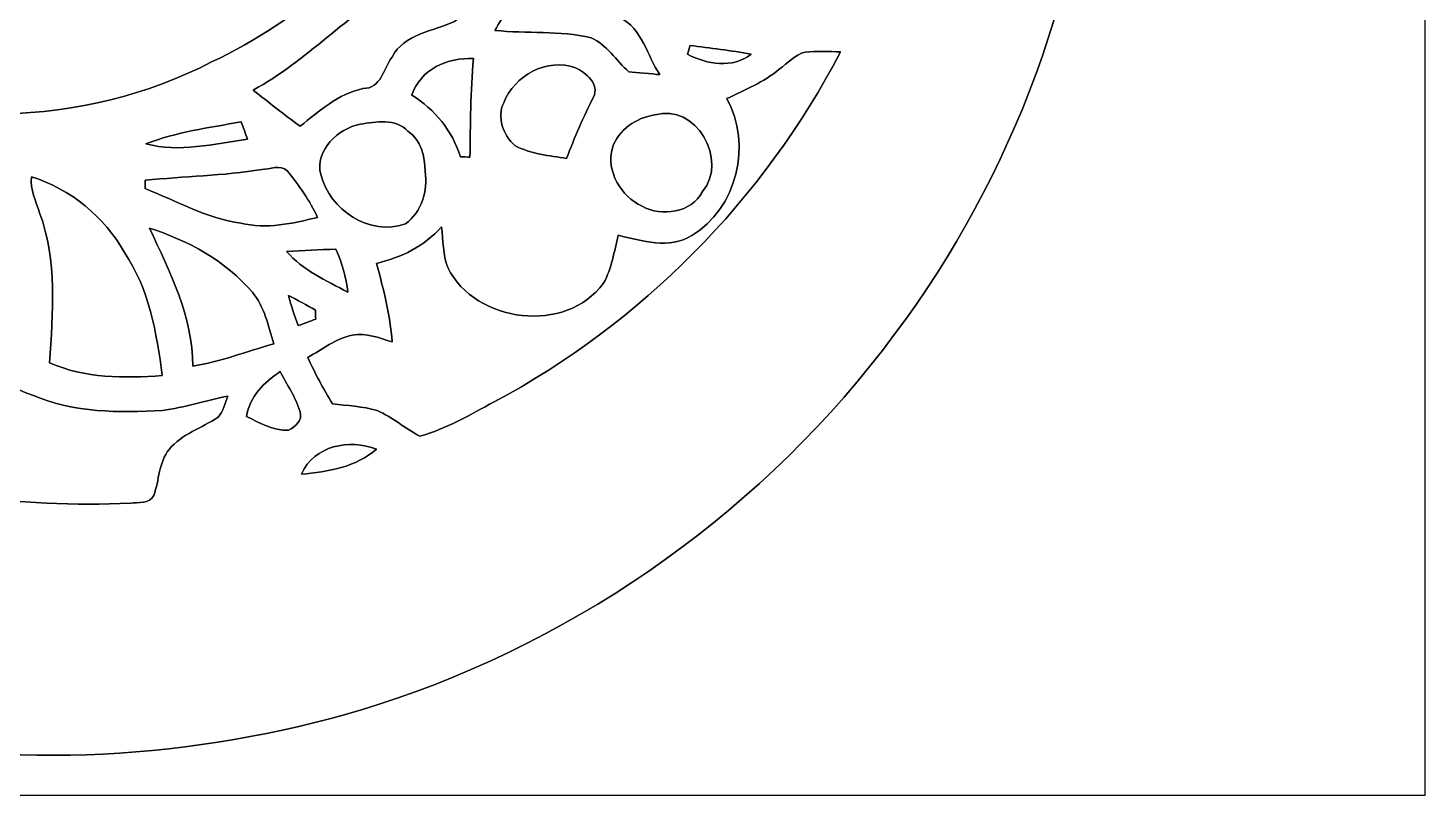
# Model space of a CAD drawing. Header units: centimetres. Extents: x -16.8 to 16.8, y -16.7 to 16.7.
# Drawn here: x -0.28 to 16.77, y -16.67 to -7.29 of the extents above; entities that cross this region are included whole.
import ezdxf

# ---------------------------------------------------------------- set-up
doc = ezdxf.new("R2010")
doc.units = ezdxf.units.CM
doc.header["$MEASUREMENT"] = 0
doc.layers.add('Layer 1', color=7, linetype='Continuous')

msp = doc.modelspace()

# ---------------------------------------------------------------- linework, layer by layer
at = {"layer": 'Layer 1', "color": 7}
for points, knots in [([(-16.77458, 16.66875), (-16.77458, 16.66875), (16.77458, 16.66875), (16.77458, 16.66875), (16.77458, 16.66875), (16.77458, 16.66875), (16.77458, -16.66875), (16.77458, -16.66875), (16.77458, -16.66875), (16.77458, -16.66875), (-16.77458, -16.66875), (-16.77458, -16.66875), (-16.77458, -16.66875), (-16.77458, -16.66875), (-16.77458, 16.66875), (-16.77458, 16.66875), (-16.77458, 16.66875), (-16.77458, 16.66875), (-16.77458, 16.66875), (-16.77458, 16.66875)], [0, 0, 0, 0, 0.16666667, 0.16666667, 0.16666667, 0.16666667, 0.33333333, 0.33333333, 0.33333333, 0.33333333, 0.5, 0.5, 0.5, 0.5, 0.66666667, 0.66666667, 0.66666667, 0.66666667, 1, 1, 1, 1]), ([(-1.07491, 15.29256), (-1.36737, 14.89287), (-1.4919, 14.40603), (-1.62243, 13.93684), (-1.62243, 13.93684), (-1.80516, 13.24786), (-1.85279, 12.53349), (-1.91629, 11.82617), (-1.91629, 11.82617), (-2.17734, 11.82088), (-2.44475, 11.84204), (-2.69699, 11.75985), (-2.69699, 11.75985), (-3.308, 11.61944), (-3.76343, 11.01408), (-3.75461, 10.39072), (-3.75461, 10.39072), (-3.76978, 9.80087), (-3.75285, 9.21103), (-3.75603, 8.62118), (-3.75603, 8.62118), (-4.11409, 8.46561), (-4.48698, 8.34778), (-4.84787, 8.19891), (-4.84787, 8.19891), (-5.44901, 7.9562), (-6.02298, 7.6514), (-6.57895, 7.31979), (-6.57895, 7.31979), (-9.41141, 5.61587), (-11.5316, 2.75978), (-12.31371, -0.45438), (-12.31371, -0.45438), (-12.98399, -3.14043), (-12.74057, -6.05402), (-11.61909, -8.58661), (-11.61909, -8.58661), (-11.1693, -9.6079), (-10.5791, -10.56499), (-9.8873, -11.43988), (-9.8873, -11.43988), (-9.40223, -12.02126), (-8.87236, -12.56489), (-8.30898, -13.07077), (-8.30898, -13.07077), (-6.62234, -14.52104), (-4.55754, -15.53669), (-2.36996, -15.95085), (-2.36996, -15.95085), (-0.26247, -16.36959), (1.94627, -16.20696), (3.99203, -15.5635), (3.99203, -15.5635), (6.49499, -14.75528), (8.73407, -13.15261), (10.29829, -11.03736), (10.29829, -11.03736), (11.75597, -9.09708), (12.62168, -6.72289), (12.77479, -4.30248), (12.77479, -4.30248), (12.89085, -2.10644), (12.47881, 0.13159), (11.48292, 2.09903), (11.48292, 2.09903), (10.03018, 5.06307), (7.36494, 7.40728), (4.23898, 8.46772), (4.23898, 8.46772), (4.11127, 8.53052), (3.87526, 8.54392), (3.86574, 8.73054), (3.86574, 8.73054), (3.83681, 9.3405), (3.89467, 9.95221), (3.84916, 10.56146), (3.84916, 10.56146), (3.78672, 11.20987), (3.21451, 11.74997), (2.57246, 11.811), (2.57246, 11.811), (2.38266, 11.84063), (2.18581, 11.79019), (1.9999, 11.84169), (1.9999, 11.84169), (1.90571, 12.03784), (1.94169, 12.27349), (1.89794, 12.48198), (1.89794, 12.48198), (1.76847, 13.54208), (1.53564, 14.64627), (0.86995, 15.50987), (0.86995, 15.50987), (0.63218, 15.7794), (0.29704, 16.05245), (-0.08714, 15.99636), (-0.08714, 15.99636), (-0.52458, 15.99353), (-0.86184, 15.63899), (-1.07491, 15.29256)], [0, 0, 0, 0, 0.03846154, 0.03846154, 0.03846154, 0.03846154, 0.07692308, 0.07692308, 0.07692308, 0.07692308, 0.11538462, 0.11538462, 0.11538462, 0.11538462, 0.15384615, 0.15384615, 0.15384615, 0.15384615, 0.19230769, 0.19230769, 0.19230769, 0.19230769, 0.23076923, 0.23076923, 0.23076923, 0.23076923, 0.26923077, 0.26923077, 0.26923077, 0.26923077, 0.30769231, 0.30769231, 0.30769231, 0.30769231, 0.34615385, 0.34615385, 0.34615385, 0.34615385, 0.38461538, 0.38461538, 0.38461538, 0.38461538, 0.42307692, 0.42307692, 0.42307692, 0.42307692, 0.46153846, 0.46153846, 0.46153846, 0.46153846, 0.5, 0.5, 0.5, 0.5, 0.53846154, 0.53846154, 0.53846154, 0.53846154, 0.57692308, 0.57692308, 0.57692308, 0.57692308, 0.61538462, 0.61538462, 0.61538462, 0.61538462, 0.65384615, 0.65384615, 0.65384615, 0.65384615, 0.69230769, 0.69230769, 0.69230769, 0.69230769, 0.73076923, 0.73076923, 0.73076923, 0.73076923, 0.76923077, 0.76923077, 0.76923077, 0.76923077, 0.80769231, 0.80769231, 0.80769231, 0.80769231, 0.84615385, 0.84615385, 0.84615385, 0.84615385, 0.88461538, 0.88461538, 0.88461538, 0.88461538, 0.92307692, 0.92307692, 0.92307692, 0.92307692, 1, 1, 1, 1]), ([(5.53967, 0.10231), (5.87692, 0.25435), (6.24875, 0.30903), (6.61494, 0.3302), (6.61494, 0.3302), (6.78956, 0.3048), (7.0231, 0.26882), (7.10636, 0.08573), (7.10636, 0.08573), (7.17621, -0.121), (7.14269, -0.35736), (7.0418, -0.54857), (7.0418, -0.54857), (6.68126, -1.30281), (6.0258, -1.88948), (5.27367, -2.23979), (5.27367, -2.23979), (4.90361, -2.43205), (4.47322, -2.51495), (4.14443, -2.78306), (4.14443, -2.78306), (4.73639, -2.88749), (5.33471, -2.70404), (5.81413, -2.35832), (5.81413, -2.35832), (6.21383, -2.12196), (6.51051, -1.75013), (6.90386, -1.50707), (6.90386, -1.50707), (6.86082, -1.80234), (6.72712, -2.07292), (6.61106, -2.34386), (6.61106, -2.34386), (6.10447, -3.45969), (5.49099, -4.53602), (4.69406, -5.47158), (4.69406, -5.47158), (3.92183, -6.36658), (3.04094, -7.20372), (1.95897, -7.71031), (1.95897, -7.71031), (0.39017, -8.52064), (-1.54305, -8.54957), (-3.1556, -7.84507), (-3.1556, -7.84507), (-3.46393, -7.68279), (-3.85833, -7.47924), (-3.8608, -7.0739), (-3.8608, -7.0739), (-3.84387, -6.82484), (-3.60504, -6.67879), (-3.40184, -6.58178), (-3.40184, -6.58178), (-2.8381, -6.34965), (-2.22497, -6.27345), (-1.65065, -6.07377), (-1.65065, -6.07377), (-0.61031, -5.72664), (0.42404, -5.31283), (1.32362, -4.67536), (1.32362, -4.67536), (2.18158, -4.08658), (2.94428, -3.31329), (3.37256, -2.35303), (3.37256, -2.35303), (3.41736, -2.26342), (3.45687, -2.15688), (3.55565, -2.11349), (3.55565, -2.11349), (3.82905, -1.98191), (4.12997, -1.88842), (4.35504, -1.67464), (4.35504, -1.67464), (4.86445, -1.23931), (5.0927, -0.58984), (5.42854, -0.02963), (5.42854, -0.02963), (5.45994, 0.01834), (5.4924, 0.06809), (5.53967, 0.10231)], [0, 0, 0, 0, 0.04761905, 0.04761905, 0.04761905, 0.04761905, 0.0952381, 0.0952381, 0.0952381, 0.0952381, 0.14285714, 0.14285714, 0.14285714, 0.14285714, 0.19047619, 0.19047619, 0.19047619, 0.19047619, 0.23809524, 0.23809524, 0.23809524, 0.23809524, 0.28571429, 0.28571429, 0.28571429, 0.28571429, 0.33333333, 0.33333333, 0.33333333, 0.33333333, 0.38095238, 0.38095238, 0.38095238, 0.38095238, 0.42857143, 0.42857143, 0.42857143, 0.42857143, 0.47619048, 0.47619048, 0.47619048, 0.47619048, 0.52380952, 0.52380952, 0.52380952, 0.52380952, 0.57142857, 0.57142857, 0.57142857, 0.57142857, 0.61904762, 0.61904762, 0.61904762, 0.61904762, 0.66666667, 0.66666667, 0.66666667, 0.66666667, 0.71428571, 0.71428571, 0.71428571, 0.71428571, 0.76190476, 0.76190476, 0.76190476, 0.76190476, 0.80952381, 0.80952381, 0.80952381, 0.80952381, 0.85714286, 0.85714286, 0.85714286, 0.85714286, 0.9047619, 0.9047619, 0.9047619, 0.9047619, 1, 1, 1, 1]), ([(4.25521, -6.7624), (4.6295, -6.53909), (5.09376, -6.45583), (5.51533, -6.5846), (5.51533, -6.5846), (5.34317, -6.81461), (5.15373, -7.03897), (4.92478, -7.21431), (4.92478, -7.21431), (4.66654, -7.3346), (4.30812, -7.37059), (4.16137, -7.64963), (4.16137, -7.64963), (4.05941, -7.78969), (4.03013, -8.03522), (3.80612, -8.03522), (3.80612, -8.03522), (3.50555, -8.09907), (3.27272, -8.31109), (3.03883, -8.4963), (3.03883, -8.4963), (2.84551, -8.35201), (2.65359, -8.20596), (2.46768, -8.05321), (2.46768, -8.05321), (3.11785, -7.69761), (3.61456, -7.12964), (4.25521, -6.7624)], [0, 0, 0, 0, 0.125, 0.125, 0.125, 0.125, 0.25, 0.25, 0.25, 0.25, 0.375, 0.375, 0.375, 0.375, 0.5, 0.5, 0.5, 0.5, 0.625, 0.625, 0.625, 0.625, 0.75, 0.75, 0.75, 0.75, 1, 1, 1, 1]), ([(5.82507, -6.91515), (6.21841, -6.8386), (6.60224, -6.98994), (6.94372, -7.16844), (6.94372, -7.16844), (7.21536, -7.3025), (7.27498, -7.62952), (7.43056, -7.86518), (7.43056, -7.86518), (7.33601, -7.85636), (7.14692, -7.83837), (7.05238, -7.82955), (7.05238, -7.82955), (6.89716, -7.69514), (6.78603, -7.49582), (6.5913, -7.41468), (6.5913, -7.41468), (6.20712, -7.32402), (5.80707, -7.366), (5.41726, -7.32472), (5.41726, -7.32472), (5.51462, -7.16068), (5.61269, -6.93984), (5.82507, -6.91515)], [0, 0, 0, 0, 0.14285714, 0.14285714, 0.14285714, 0.14285714, 0.28571429, 0.28571429, 0.28571429, 0.28571429, 0.42857143, 0.42857143, 0.42857143, 0.42857143, 0.57142857, 0.57142857, 0.57142857, 0.57142857, 0.71428571, 0.71428571, 0.71428571, 0.71428571, 1, 1, 1, 1]), ([(9.20503, -7.58896), (9.34755, -7.57626), (9.4929, -7.58155), (9.63683, -7.58719), (9.63683, -7.58719), (8.70021, -9.39341), (7.20266, -10.90542), (5.40808, -11.86427), (5.40808, -11.86427), (5.11457, -12.0209), (4.82353, -12.19376), (4.50144, -12.28478), (4.50144, -12.28478), (4.32259, -12.18812), (4.1656, -12.05159), (3.97933, -11.96975), (3.97933, -11.96975), (3.80189, -11.9186), (3.61527, -11.91013), (3.43359, -11.88826), (3.43359, -11.88826), (3.32352, -11.70411), (3.21945, -11.51608), (3.13302, -11.31993), (3.13302, -11.31993), (3.31011, -11.22433), (3.4738, -11.08886), (3.67559, -11.05006), (3.67559, -11.05006), (3.84528, -11.01654), (4.00544, -11.08216), (4.16348, -11.13084), (4.16348, -11.13084), (4.13632, -10.80452), (4.06012, -10.48491), (3.97051, -10.17094), (3.97051, -10.17094), (4.2732, -10.09897), (4.55824, -9.9635), (4.76497, -9.72432), (4.76497, -9.72432), (4.79002, -9.88871), (4.77767, -10.06616), (4.84258, -10.22315), (4.84258, -10.22315), (5.18336, -10.90295), (6.28544, -11.04018), (6.7437, -10.41294), (6.7437, -10.41294), (6.8453, -10.23373), (6.87352, -10.02524), (6.92326, -9.82874), (6.92326, -9.82874), (7.21501, -9.89154), (7.54521, -10.00407), (7.82073, -9.83227), (7.82073, -9.83227), (8.37318, -9.50101), (8.5598, -8.71608), (8.24794, -8.15869), (8.24794, -8.15869), (8.46878, -8.05215), (8.70197, -7.95937), (8.89, -7.79709), (8.89, -7.79709), (8.9916, -7.72478), (9.08085, -7.62212), (9.20503, -7.58896)], [0, 0, 0, 0, 0.05555556, 0.05555556, 0.05555556, 0.05555556, 0.11111111, 0.11111111, 0.11111111, 0.11111111, 0.16666667, 0.16666667, 0.16666667, 0.16666667, 0.22222222, 0.22222222, 0.22222222, 0.22222222, 0.27777778, 0.27777778, 0.27777778, 0.27777778, 0.33333333, 0.33333333, 0.33333333, 0.33333333, 0.38888889, 0.38888889, 0.38888889, 0.38888889, 0.44444444, 0.44444444, 0.44444444, 0.44444444, 0.5, 0.5, 0.5, 0.5, 0.55555556, 0.55555556, 0.55555556, 0.55555556, 0.61111111, 0.61111111, 0.61111111, 0.61111111, 0.66666667, 0.66666667, 0.66666667, 0.66666667, 0.72222222, 0.72222222, 0.72222222, 0.72222222, 0.77777778, 0.77777778, 0.77777778, 0.77777778, 0.83333333, 0.83333333, 0.83333333, 0.83333333, 0.88888889, 0.88888889, 0.88888889, 0.88888889, 1, 1, 1, 1]), ([(4.40372, -8.11565), (4.50532, -7.80027), (4.83976, -7.6514), (5.15514, -7.66939), (5.15514, -7.66939), (5.11881, -8.07014), (5.11845, -8.47161), (5.11281, -8.87342), (5.11281, -8.87342), (5.08353, -8.87236), (5.02497, -8.8706), (4.99569, -8.86954), (4.99569, -8.86954), (4.90114, -8.55239), (4.68242, -8.29134), (4.40372, -8.11565)], [0, 0, 0, 0, 0.2, 0.2, 0.2, 0.2, 0.4, 0.4, 0.4, 0.4, 0.6, 0.6, 0.6, 0.6, 1, 1, 1, 1]), ([(5.52556, -8.20808), (5.65009, -7.87753), (6.06072, -7.65457), (6.39974, -7.78122), (6.39974, -7.78122), (6.53062, -7.83872), (6.69854, -7.98124), (6.62058, -8.13964), (6.62058, -8.13964), (6.49887, -8.38341), (6.38845, -8.63283), (6.2932, -8.88894), (6.2932, -8.88894), (6.08083, -8.85543), (5.85399, -8.83461), (5.66173, -8.7309), (5.66173, -8.7309), (5.52062, -8.60848), (5.43595, -8.38412), (5.52556, -8.20808)], [0, 0, 0, 0, 0.16666667, 0.16666667, 0.16666667, 0.16666667, 0.33333333, 0.33333333, 0.33333333, 0.33333333, 0.5, 0.5, 0.5, 0.5, 0.66666667, 0.66666667, 0.66666667, 0.66666667, 1, 1, 1, 1]), ([(7.79921, -7.50711), (8.04792, -7.54204), (8.29839, -7.56779), (8.54569, -7.61647), (8.54569, -7.61647), (8.31709, -7.79251), (8.00876, -7.741), (7.76887, -7.61506), (7.76887, -7.61506), (7.77663, -7.58825), (7.7918, -7.53428), (7.79921, -7.50711)], [0, 0, 0, 0, 0.25, 0.25, 0.25, 0.25, 0.5, 0.5, 0.5, 0.5, 1, 1, 1, 1]), ([(7.37023, -8.35766), (7.87047, -8.20491), (8.27229, -8.91434), (7.95232, -9.29393), (7.95232, -9.29393), (7.81756, -9.55287), (7.45419, -9.6072), (7.21395, -9.47244), (7.21395, -9.47244), (6.95642, -9.3539), (6.77298, -9.04381), (6.852, -8.76088), (6.852, -8.76088), (6.92644, -8.54004), (7.1441, -8.38906), (7.37023, -8.35766)], [0, 0, 0, 0, 0.2, 0.2, 0.2, 0.2, 0.4, 0.4, 0.4, 0.4, 0.6, 0.6, 0.6, 0.6, 1, 1, 1, 1]), ([(1.15499, -8.71008), (1.52788, -8.56721), (1.92793, -8.51394), (2.31916, -8.44127), (2.31916, -8.44127), (2.34597, -8.51182), (2.37173, -8.58344), (2.39642, -8.6554), (2.39642, -8.6554), (1.9879, -8.71114), (1.56386, -8.82086), (1.15499, -8.71008)], [0, 0, 0, 0, 0.25, 0.25, 0.25, 0.25, 0.5, 0.5, 0.5, 0.5, 1, 1, 1, 1]), ([(3.77296, -8.47055), (3.96628, -8.44479), (4.20299, -8.39258), (4.35504, -8.55627), (4.35504, -8.55627), (4.51838, -8.66211), (4.566, -8.86777), (4.56565, -9.04981), (4.56565, -9.04981), (4.5974, -9.28299), (4.52684, -9.54828), (4.32435, -9.68657), (4.32435, -9.68657), (3.88973, -9.84744), (3.3976, -9.51089), (3.29036, -9.08614), (3.29036, -9.08614), (3.22016, -8.78805), (3.50026, -8.52417), (3.77296, -8.47055)], [0, 0, 0, 0, 0.16666667, 0.16666667, 0.16666667, 0.16666667, 0.33333333, 0.33333333, 0.33333333, 0.33333333, 0.5, 0.5, 0.5, 0.5, 0.66666667, 0.66666667, 0.66666667, 0.66666667, 1, 1, 1, 1]), ([(2.57246, -9.02441), (2.66453, -9.023), (2.80035, -8.95844), (2.88114, -9.04099), (2.88114, -9.04099), (3.02507, -9.21526), (3.1556, -9.40364), (3.25226, -9.60896), (3.25226, -9.60896), (2.94781, -9.68269), (2.62608, -9.7596), (2.31493, -9.67881), (2.31493, -9.67881), (1.89759, -9.62448), (1.53388, -9.40823), (1.14864, -9.2583), (1.14864, -9.2583), (1.14794, -9.23255), (1.14723, -9.18104), (1.14688, -9.15529), (1.14688, -9.15529), (1.62172, -9.10802), (2.10079, -9.10167), (2.57246, -9.02441)], [0, 0, 0, 0, 0.14285714, 0.14285714, 0.14285714, 0.14285714, 0.28571429, 0.28571429, 0.28571429, 0.28571429, 0.42857143, 0.42857143, 0.42857143, 0.42857143, 0.57142857, 0.57142857, 0.57142857, 0.57142857, 0.71428571, 0.71428571, 0.71428571, 0.71428571, 1, 1, 1, 1]), ([(-0.24165, -9.11472), (0.23495, -9.25795), (0.65229, -9.60543), (0.895, -10.03935), (0.895, -10.03935), (1.19556, -10.48103), (1.28799, -11.02219), (1.35572, -11.54218), (1.35572, -11.54218), (0.89288, -11.57393), (0.41134, -11.58028), (-0.0194, -11.38555), (-0.0194, -11.38555), (0.01729, -10.77524), (0.08043, -10.13919), (-0.14252, -9.55534), (-0.14252, -9.55534), (-0.18591, -9.41246), (-0.26, -9.26853), (-0.24165, -9.11472)], [0, 0, 0, 0, 0.16666667, 0.16666667, 0.16666667, 0.16666667, 0.33333333, 0.33333333, 0.33333333, 0.33333333, 0.5, 0.5, 0.5, 0.5, 0.66666667, 0.66666667, 0.66666667, 0.66666667, 1, 1, 1, 1]), ([(1.20086, -9.74266), (1.67534, -9.89118), (2.13219, -10.14201), (2.45674, -10.52477), (2.45674, -10.52477), (2.60597, -10.70328), (2.64901, -10.93893), (2.71709, -11.15554), (2.71709, -11.15554), (2.3876, -11.24585), (2.06763, -11.37497), (1.72826, -11.42612), (1.72826, -11.42612), (1.7272, -10.82111), (1.45168, -10.27642), (1.20086, -9.74266)], [0, 0, 0, 0, 0.2, 0.2, 0.2, 0.2, 0.4, 0.4, 0.4, 0.4, 0.6, 0.6, 0.6, 0.6, 1, 1, 1, 1]), ([(2.87408, -10.02453), (3.07481, -10.0136), (3.27554, -10.00478), (3.47698, -9.99843), (3.47698, -9.99843), (3.5493, -10.166), (3.6008, -10.34133), (3.62373, -10.52301), (3.62373, -10.52301), (3.3588, -10.38331), (3.07199, -10.25631), (2.87408, -10.02453)], [0, 0, 0, 0, 0.25, 0.25, 0.25, 0.25, 0.5, 0.5, 0.5, 0.5, 1, 1, 1, 1]), ([(2.89807, -10.56252), (3.00708, -10.62108), (3.11714, -10.68141), (3.22651, -10.74208), (3.22651, -10.74208), (3.22721, -10.7696), (3.22897, -10.82463), (3.22968, -10.8525), (3.22968, -10.8525), (3.15842, -10.87931), (3.08751, -10.90612), (3.01625, -10.93223), (3.01625, -10.93223), (2.97145, -10.81052), (2.92982, -10.68776), (2.89807, -10.56252)], [0, 0, 0, 0, 0.2, 0.2, 0.2, 0.2, 0.4, 0.4, 0.4, 0.4, 0.6, 0.6, 0.6, 0.6, 1, 1, 1, 1]), ([(-1.44639, -10.8712), (-1.10843, -11.25714), (-0.71226, -11.61768), (-0.21766, -11.78525), (-0.21766, -11.78525), (0.27869, -11.99691), (0.82762, -11.99868), (1.35714, -11.96904), (1.35714, -11.96904), (1.62877, -11.93553), (1.88807, -11.84346), (2.15653, -11.79301), (2.15653, -11.79301), (2.12196, -11.8805), (2.10291, -11.98069), (2.03764, -12.0523), (2.03764, -12.0523), (1.83938, -12.18283), (1.59597, -12.25691), (1.44039, -12.44494), (1.44039, -12.44494), (1.31022, -12.6051), (1.32186, -12.82206), (1.25201, -13.00656), (1.25201, -13.00656), (1.20721, -13.11099), (1.05339, -13.08982), (0.97049, -13.10146), (0.97049, -13.10146), (-0.39758, -13.16355), (-1.7974, -12.98893), (-3.07023, -12.46999), (-3.07023, -12.46999), (-2.78624, -12.26785), (-2.47968, -12.09287), (-2.23273, -11.8431), (-2.23273, -11.8431), (-1.92052, -11.563), (-1.68346, -11.21375), (-1.44639, -10.8712)], [0, 0, 0, 0, 0.09090909, 0.09090909, 0.09090909, 0.09090909, 0.18181818, 0.18181818, 0.18181818, 0.18181818, 0.27272727, 0.27272727, 0.27272727, 0.27272727, 0.36363636, 0.36363636, 0.36363636, 0.36363636, 0.45454545, 0.45454545, 0.45454545, 0.45454545, 0.54545455, 0.54545455, 0.54545455, 0.54545455, 0.63636364, 0.63636364, 0.63636364, 0.63636364, 0.72727273, 0.72727273, 0.72727273, 0.72727273, 0.81818182, 0.81818182, 0.81818182, 0.81818182, 1, 1, 1, 1]), ([(2.38372, -12.04207), (2.42252, -11.80077), (2.59997, -11.62509), (2.79365, -11.49456), (2.79365, -11.49456), (2.88008, -11.65472), (2.98626, -11.80853), (3.03812, -11.98492), (3.03812, -11.98492), (3.07446, -12.08687), (2.98097, -12.1733), (2.89631, -12.21034), (2.89631, -12.21034), (2.70898, -12.21669), (2.54529, -12.1218), (2.38372, -12.04207)], [0, 0, 0, 0, 0.2, 0.2, 0.2, 0.2, 0.4, 0.4, 0.4, 0.4, 0.6, 0.6, 0.6, 0.6, 1, 1, 1, 1]), ([(3.05506, -12.74727), (3.21627, -12.39202), (3.63714, -12.31653), (3.97298, -12.44071), (3.97298, -12.44071), (3.72533, -12.66119), (3.37467, -12.71834), (3.05506, -12.74727)], [0, 0, 0, 0, 0.33333333, 0.33333333, 0.33333333, 0.33333333, 1, 1, 1, 1])]:
    msp.add_open_spline(points, degree=3, knots=knots, dxfattribs=at)
at = {"layer": 'Layer 1', "color": 8}
for points, knots in [([(-1.07491, 15.29256), (-0.86184, 15.63899), (-0.52458, 15.99353), (-0.08714, 15.99636), (-0.08714, 15.99636), (0.29704, 16.05245), (0.63218, 15.7794), (0.86995, 15.50987), (0.86995, 15.50987), (1.53564, 14.64627), (1.76847, 13.54208), (1.89794, 12.48198), (1.89794, 12.48198), (1.94169, 12.27349), (1.90571, 12.03784), (1.9999, 11.84169), (1.9999, 11.84169), (2.18581, 11.79019), (2.38266, 11.84063), (2.57246, 11.811), (2.57246, 11.811), (3.21451, 11.74997), (3.78672, 11.20987), (3.84916, 10.56146), (3.84916, 10.56146), (3.89467, 9.95221), (3.83681, 9.3405), (3.86574, 8.73054), (3.86574, 8.73054), (3.87526, 8.54392), (4.11127, 8.53052), (4.23898, 8.46772), (4.23898, 8.46772), (7.36494, 7.40728), (10.03018, 5.06307), (11.48292, 2.09903), (11.48292, 2.09903), (12.47881, 0.13159), (12.89085, -2.10644), (12.77479, -4.30248), (12.77479, -4.30248), (12.62168, -6.72289), (11.75597, -9.09708), (10.29829, -11.03736), (10.29829, -11.03736), (8.73407, -13.15261), (6.49499, -14.75528), (3.99203, -15.5635), (3.99203, -15.5635), (1.94627, -16.20696), (-0.26247, -16.36959), (-2.36996, -15.95085), (-2.36996, -15.95085), (-4.55754, -15.53669), (-6.62234, -14.52104), (-8.30898, -13.07077), (-8.30898, -13.07077), (-8.87236, -12.56489), (-9.40223, -12.02126), (-9.8873, -11.43988), (-9.8873, -11.43988), (-10.5791, -10.56499), (-11.1693, -9.6079), (-11.61909, -8.58661), (-11.61909, -8.58661), (-12.74057, -6.05402), (-12.98399, -3.14043), (-12.31371, -0.45438), (-12.31371, -0.45438), (-11.5316, 2.75978), (-9.41141, 5.61587), (-6.57895, 7.31979), (-6.57895, 7.31979), (-6.02298, 7.6514), (-5.44901, 7.9562), (-4.84787, 8.19891), (-4.84787, 8.19891), (-4.48698, 8.34778), (-4.11409, 8.46561), (-3.75603, 8.62118), (-3.75603, 8.62118), (-3.75285, 9.21103), (-3.76978, 9.80087), (-3.75461, 10.39072), (-3.75461, 10.39072), (-3.76343, 11.01408), (-3.308, 11.61944), (-2.69699, 11.75985), (-2.69699, 11.75985), (-2.44475, 11.84204), (-2.17734, 11.82088), (-1.91629, 11.82617), (-1.91629, 11.82617), (-1.85279, 12.53349), (-1.80516, 13.24786), (-1.62243, 13.93684), (-1.62243, 13.93684), (-1.4919, 14.40603), (-1.36737, 14.89287), (-1.07491, 15.29256), (-1.07491, 15.29256), (-1.07491, 15.29256), (-1.07491, 15.29256), (-1.07491, 15.29256)], [0, 0, 0, 0, 0.03703704, 0.03703704, 0.03703704, 0.03703704, 0.07407407, 0.07407407, 0.07407407, 0.07407407, 0.11111111, 0.11111111, 0.11111111, 0.11111111, 0.14814815, 0.14814815, 0.14814815, 0.14814815, 0.18518519, 0.18518519, 0.18518519, 0.18518519, 0.22222222, 0.22222222, 0.22222222, 0.22222222, 0.25925926, 0.25925926, 0.25925926, 0.25925926, 0.2962963, 0.2962963, 0.2962963, 0.2962963, 0.33333333, 0.33333333, 0.33333333, 0.33333333, 0.37037037, 0.37037037, 0.37037037, 0.37037037, 0.40740741, 0.40740741, 0.40740741, 0.40740741, 0.44444444, 0.44444444, 0.44444444, 0.44444444, 0.48148148, 0.48148148, 0.48148148, 0.48148148, 0.51851852, 0.51851852, 0.51851852, 0.51851852, 0.55555556, 0.55555556, 0.55555556, 0.55555556, 0.59259259, 0.59259259, 0.59259259, 0.59259259, 0.62962963, 0.62962963, 0.62962963, 0.62962963, 0.66666667, 0.66666667, 0.66666667, 0.66666667, 0.7037037, 0.7037037, 0.7037037, 0.7037037, 0.74074074, 0.74074074, 0.74074074, 0.74074074, 0.77777778, 0.77777778, 0.77777778, 0.77777778, 0.81481481, 0.81481481, 0.81481481, 0.81481481, 0.85185185, 0.85185185, 0.85185185, 0.85185185, 0.88888889, 0.88888889, 0.88888889, 0.88888889, 0.92592593, 0.92592593, 0.92592593, 0.92592593, 1, 1, 1, 1]), ([(5.53967, 0.10231), (5.4924, 0.06809), (5.45994, 0.01834), (5.42854, -0.02963), (5.42854, -0.02963), (5.0927, -0.58984), (4.86445, -1.23931), (4.35504, -1.67464), (4.35504, -1.67464), (4.12997, -1.88842), (3.82905, -1.98191), (3.55565, -2.11349), (3.55565, -2.11349), (3.45687, -2.15688), (3.41736, -2.26342), (3.37256, -2.35303), (3.37256, -2.35303), (2.94428, -3.31329), (2.18158, -4.08658), (1.32362, -4.67536), (1.32362, -4.67536), (0.42404, -5.31283), (-0.61031, -5.72664), (-1.65065, -6.07377), (-1.65065, -6.07377), (-2.22497, -6.27345), (-2.8381, -6.34965), (-3.40184, -6.58178), (-3.40184, -6.58178), (-3.60504, -6.67879), (-3.84387, -6.82484), (-3.8608, -7.0739), (-3.8608, -7.0739), (-3.85833, -7.47924), (-3.46393, -7.68279), (-3.1556, -7.84507), (-3.1556, -7.84507), (-1.54305, -8.54957), (0.39017, -8.52064), (1.95897, -7.71031), (1.95897, -7.71031), (3.04094, -7.20372), (3.92183, -6.36658), (4.69406, -5.47158), (4.69406, -5.47158), (5.49099, -4.53602), (6.10447, -3.45969), (6.61106, -2.34386), (6.61106, -2.34386), (6.72712, -2.07292), (6.86082, -1.80234), (6.90386, -1.50707), (6.90386, -1.50707), (6.51051, -1.75013), (6.21383, -2.12196), (5.81413, -2.35832), (5.81413, -2.35832), (5.33471, -2.70404), (4.73639, -2.88749), (4.14443, -2.78306), (4.14443, -2.78306), (4.47322, -2.51495), (4.90361, -2.43205), (5.27367, -2.23979), (5.27367, -2.23979), (6.0258, -1.88948), (6.68126, -1.30281), (7.0418, -0.54857), (7.0418, -0.54857), (7.14269, -0.35736), (7.17621, -0.121), (7.10636, 0.08573), (7.10636, 0.08573), (7.0231, 0.26882), (6.78956, 0.3048), (6.61494, 0.3302), (6.61494, 0.3302), (6.24875, 0.30903), (5.87692, 0.25435), (5.53967, 0.10231), (5.53967, 0.10231), (5.53967, 0.10231), (5.53967, 0.10231), (5.53967, 0.10231)], [0, 0, 0, 0, 0.04545455, 0.04545455, 0.04545455, 0.04545455, 0.09090909, 0.09090909, 0.09090909, 0.09090909, 0.13636364, 0.13636364, 0.13636364, 0.13636364, 0.18181818, 0.18181818, 0.18181818, 0.18181818, 0.22727273, 0.22727273, 0.22727273, 0.22727273, 0.27272727, 0.27272727, 0.27272727, 0.27272727, 0.31818182, 0.31818182, 0.31818182, 0.31818182, 0.36363636, 0.36363636, 0.36363636, 0.36363636, 0.40909091, 0.40909091, 0.40909091, 0.40909091, 0.45454545, 0.45454545, 0.45454545, 0.45454545, 0.5, 0.5, 0.5, 0.5, 0.54545455, 0.54545455, 0.54545455, 0.54545455, 0.59090909, 0.59090909, 0.59090909, 0.59090909, 0.63636364, 0.63636364, 0.63636364, 0.63636364, 0.68181818, 0.68181818, 0.68181818, 0.68181818, 0.72727273, 0.72727273, 0.72727273, 0.72727273, 0.77272727, 0.77272727, 0.77272727, 0.77272727, 0.81818182, 0.81818182, 0.81818182, 0.81818182, 0.86363636, 0.86363636, 0.86363636, 0.86363636, 0.90909091, 0.90909091, 0.90909091, 0.90909091, 1, 1, 1, 1]), ([(4.25521, -6.7624), (3.61456, -7.12964), (3.11785, -7.69761), (2.46768, -8.05321), (2.46768, -8.05321), (2.65359, -8.20596), (2.84551, -8.35201), (3.03883, -8.4963), (3.03883, -8.4963), (3.27272, -8.31109), (3.50555, -8.09907), (3.80612, -8.03522), (3.80612, -8.03522), (4.03013, -8.03522), (4.05941, -7.78969), (4.16137, -7.64963), (4.16137, -7.64963), (4.30812, -7.37059), (4.66654, -7.3346), (4.92478, -7.21431), (4.92478, -7.21431), (5.15373, -7.03897), (5.34317, -6.81461), (5.51533, -6.5846), (5.51533, -6.5846), (5.09376, -6.45583), (4.6295, -6.53909), (4.25521, -6.7624), (4.25521, -6.7624), (4.25521, -6.7624), (4.25521, -6.7624), (4.25521, -6.7624)], [0, 0, 0, 0, 0.11111111, 0.11111111, 0.11111111, 0.11111111, 0.22222222, 0.22222222, 0.22222222, 0.22222222, 0.33333333, 0.33333333, 0.33333333, 0.33333333, 0.44444444, 0.44444444, 0.44444444, 0.44444444, 0.55555556, 0.55555556, 0.55555556, 0.55555556, 0.66666667, 0.66666667, 0.66666667, 0.66666667, 0.77777778, 0.77777778, 0.77777778, 0.77777778, 1, 1, 1, 1]), ([(5.82507, -6.91515), (5.61269, -6.93984), (5.51462, -7.16068), (5.41726, -7.32472), (5.41726, -7.32472), (5.80707, -7.366), (6.20712, -7.32402), (6.5913, -7.41468), (6.5913, -7.41468), (6.78603, -7.49582), (6.89716, -7.69514), (7.05238, -7.82955), (7.05238, -7.82955), (7.14692, -7.83837), (7.33601, -7.85636), (7.43056, -7.86518), (7.43056, -7.86518), (7.27498, -7.62952), (7.21536, -7.3025), (6.94372, -7.16844), (6.94372, -7.16844), (6.60224, -6.98994), (6.21841, -6.8386), (5.82507, -6.91515), (5.82507, -6.91515), (5.82507, -6.91515), (5.82507, -6.91515), (5.82507, -6.91515)], [0, 0, 0, 0, 0.125, 0.125, 0.125, 0.125, 0.25, 0.25, 0.25, 0.25, 0.375, 0.375, 0.375, 0.375, 0.5, 0.5, 0.5, 0.5, 0.625, 0.625, 0.625, 0.625, 0.75, 0.75, 0.75, 0.75, 1, 1, 1, 1]), ([(9.20503, -7.58896), (9.08085, -7.62212), (8.9916, -7.72478), (8.89, -7.79709), (8.89, -7.79709), (8.70197, -7.95937), (8.46878, -8.05215), (8.24794, -8.15869), (8.24794, -8.15869), (8.5598, -8.71608), (8.37318, -9.50101), (7.82073, -9.83227), (7.82073, -9.83227), (7.54521, -10.00407), (7.21501, -9.89154), (6.92326, -9.82874), (6.92326, -9.82874), (6.87352, -10.02524), (6.8453, -10.23373), (6.7437, -10.41294), (6.7437, -10.41294), (6.28544, -11.04018), (5.18336, -10.90295), (4.84258, -10.22315), (4.84258, -10.22315), (4.77767, -10.06616), (4.79002, -9.88871), (4.76497, -9.72432), (4.76497, -9.72432), (4.55824, -9.9635), (4.2732, -10.09897), (3.97051, -10.17094), (3.97051, -10.17094), (4.06012, -10.48491), (4.13632, -10.80452), (4.16348, -11.13084), (4.16348, -11.13084), (4.00544, -11.08216), (3.84528, -11.01654), (3.67559, -11.05006), (3.67559, -11.05006), (3.4738, -11.08886), (3.31011, -11.22433), (3.13302, -11.31993), (3.13302, -11.31993), (3.21945, -11.51608), (3.32352, -11.70411), (3.43359, -11.88826), (3.43359, -11.88826), (3.61527, -11.91013), (3.80189, -11.9186), (3.97933, -11.96975), (3.97933, -11.96975), (4.1656, -12.05159), (4.32259, -12.18812), (4.50144, -12.28478), (4.50144, -12.28478), (4.82353, -12.19376), (5.11457, -12.0209), (5.40808, -11.86427), (5.40808, -11.86427), (7.20266, -10.90542), (8.70021, -9.39341), (9.63683, -7.58719), (9.63683, -7.58719), (9.4929, -7.58155), (9.34755, -7.57626), (9.20503, -7.58896), (9.20503, -7.58896), (9.20503, -7.58896), (9.20503, -7.58896), (9.20503, -7.58896)], [0, 0, 0, 0, 0.05263158, 0.05263158, 0.05263158, 0.05263158, 0.10526316, 0.10526316, 0.10526316, 0.10526316, 0.15789474, 0.15789474, 0.15789474, 0.15789474, 0.21052632, 0.21052632, 0.21052632, 0.21052632, 0.26315789, 0.26315789, 0.26315789, 0.26315789, 0.31578947, 0.31578947, 0.31578947, 0.31578947, 0.36842105, 0.36842105, 0.36842105, 0.36842105, 0.42105263, 0.42105263, 0.42105263, 0.42105263, 0.47368421, 0.47368421, 0.47368421, 0.47368421, 0.52631579, 0.52631579, 0.52631579, 0.52631579, 0.57894737, 0.57894737, 0.57894737, 0.57894737, 0.63157895, 0.63157895, 0.63157895, 0.63157895, 0.68421053, 0.68421053, 0.68421053, 0.68421053, 0.73684211, 0.73684211, 0.73684211, 0.73684211, 0.78947368, 0.78947368, 0.78947368, 0.78947368, 0.84210526, 0.84210526, 0.84210526, 0.84210526, 0.89473684, 0.89473684, 0.89473684, 0.89473684, 1, 1, 1, 1]), ([(4.40372, -8.11565), (4.68242, -8.29134), (4.90114, -8.55239), (4.99569, -8.86954), (4.99569, -8.86954), (5.02497, -8.8706), (5.08353, -8.87236), (5.11281, -8.87342), (5.11281, -8.87342), (5.11845, -8.47161), (5.11881, -8.07014), (5.15514, -7.66939), (5.15514, -7.66939), (4.83976, -7.6514), (4.50532, -7.80027), (4.40372, -8.11565), (4.40372, -8.11565), (4.40372, -8.11565), (4.40372, -8.11565), (4.40372, -8.11565)], [0, 0, 0, 0, 0.16666667, 0.16666667, 0.16666667, 0.16666667, 0.33333333, 0.33333333, 0.33333333, 0.33333333, 0.5, 0.5, 0.5, 0.5, 0.66666667, 0.66666667, 0.66666667, 0.66666667, 1, 1, 1, 1]), ([(5.52556, -8.20808), (5.43595, -8.38412), (5.52062, -8.60848), (5.66173, -8.7309), (5.66173, -8.7309), (5.85399, -8.83461), (6.08083, -8.85543), (6.2932, -8.88894), (6.2932, -8.88894), (6.38845, -8.63283), (6.49887, -8.38341), (6.62058, -8.13964), (6.62058, -8.13964), (6.69854, -7.98124), (6.53062, -7.83872), (6.39974, -7.78122), (6.39974, -7.78122), (6.06072, -7.65457), (5.65009, -7.87753), (5.52556, -8.20808), (5.52556, -8.20808), (5.52556, -8.20808), (5.52556, -8.20808), (5.52556, -8.20808)], [0, 0, 0, 0, 0.14285714, 0.14285714, 0.14285714, 0.14285714, 0.28571429, 0.28571429, 0.28571429, 0.28571429, 0.42857143, 0.42857143, 0.42857143, 0.42857143, 0.57142857, 0.57142857, 0.57142857, 0.57142857, 0.71428571, 0.71428571, 0.71428571, 0.71428571, 1, 1, 1, 1]), ([(7.79921, -7.50711), (7.7918, -7.53428), (7.77663, -7.58825), (7.76887, -7.61506), (7.76887, -7.61506), (8.00876, -7.741), (8.31709, -7.79251), (8.54569, -7.61647), (8.54569, -7.61647), (8.29839, -7.56779), (8.04792, -7.54204), (7.79921, -7.50711), (7.79921, -7.50711), (7.79921, -7.50711), (7.79921, -7.50711), (7.79921, -7.50711)], [0, 0, 0, 0, 0.2, 0.2, 0.2, 0.2, 0.4, 0.4, 0.4, 0.4, 0.6, 0.6, 0.6, 0.6, 1, 1, 1, 1]), ([(7.37023, -8.35766), (7.1441, -8.38906), (6.92644, -8.54004), (6.852, -8.76088), (6.852, -8.76088), (6.77298, -9.04381), (6.95642, -9.3539), (7.21395, -9.47244), (7.21395, -9.47244), (7.45419, -9.6072), (7.81756, -9.55287), (7.95232, -9.29393), (7.95232, -9.29393), (8.27229, -8.91434), (7.87047, -8.20491), (7.37023, -8.35766), (7.37023, -8.35766), (7.37023, -8.35766), (7.37023, -8.35766), (7.37023, -8.35766)], [0, 0, 0, 0, 0.16666667, 0.16666667, 0.16666667, 0.16666667, 0.33333333, 0.33333333, 0.33333333, 0.33333333, 0.5, 0.5, 0.5, 0.5, 0.66666667, 0.66666667, 0.66666667, 0.66666667, 1, 1, 1, 1]), ([(1.15499, -8.71008), (1.56386, -8.82086), (1.9879, -8.71114), (2.39642, -8.6554), (2.39642, -8.6554), (2.37173, -8.58344), (2.34597, -8.51182), (2.31916, -8.44127), (2.31916, -8.44127), (1.92793, -8.51394), (1.52788, -8.56721), (1.15499, -8.71008), (1.15499, -8.71008), (1.15499, -8.71008), (1.15499, -8.71008), (1.15499, -8.71008)], [0, 0, 0, 0, 0.2, 0.2, 0.2, 0.2, 0.4, 0.4, 0.4, 0.4, 0.6, 0.6, 0.6, 0.6, 1, 1, 1, 1]), ([(3.77296, -8.47055), (3.50026, -8.52417), (3.22016, -8.78805), (3.29036, -9.08614), (3.29036, -9.08614), (3.3976, -9.51089), (3.88973, -9.84744), (4.32435, -9.68657), (4.32435, -9.68657), (4.52684, -9.54828), (4.5974, -9.28299), (4.56565, -9.04981), (4.56565, -9.04981), (4.566, -8.86777), (4.51838, -8.66211), (4.35504, -8.55627), (4.35504, -8.55627), (4.20299, -8.39258), (3.96628, -8.44479), (3.77296, -8.47055), (3.77296, -8.47055), (3.77296, -8.47055), (3.77296, -8.47055), (3.77296, -8.47055)], [0, 0, 0, 0, 0.14285714, 0.14285714, 0.14285714, 0.14285714, 0.28571429, 0.28571429, 0.28571429, 0.28571429, 0.42857143, 0.42857143, 0.42857143, 0.42857143, 0.57142857, 0.57142857, 0.57142857, 0.57142857, 0.71428571, 0.71428571, 0.71428571, 0.71428571, 1, 1, 1, 1]), ([(2.57246, -9.02441), (2.10079, -9.10167), (1.62172, -9.10802), (1.14688, -9.15529), (1.14688, -9.15529), (1.14723, -9.18104), (1.14794, -9.23255), (1.14864, -9.2583), (1.14864, -9.2583), (1.53388, -9.40823), (1.89759, -9.62448), (2.31493, -9.67881), (2.31493, -9.67881), (2.62608, -9.7596), (2.94781, -9.68269), (3.25226, -9.60896), (3.25226, -9.60896), (3.1556, -9.40364), (3.02507, -9.21526), (2.88114, -9.04099), (2.88114, -9.04099), (2.80035, -8.95844), (2.66453, -9.023), (2.57246, -9.02441), (2.57246, -9.02441), (2.57246, -9.02441), (2.57246, -9.02441), (2.57246, -9.02441)], [0, 0, 0, 0, 0.125, 0.125, 0.125, 0.125, 0.25, 0.25, 0.25, 0.25, 0.375, 0.375, 0.375, 0.375, 0.5, 0.5, 0.5, 0.5, 0.625, 0.625, 0.625, 0.625, 0.75, 0.75, 0.75, 0.75, 1, 1, 1, 1]), ([(-0.24165, -9.11472), (-0.26, -9.26853), (-0.18591, -9.41246), (-0.14252, -9.55534), (-0.14252, -9.55534), (0.08043, -10.13919), (0.01729, -10.77524), (-0.0194, -11.38555), (-0.0194, -11.38555), (0.41134, -11.58028), (0.89288, -11.57393), (1.35572, -11.54218), (1.35572, -11.54218), (1.28799, -11.02219), (1.19556, -10.48103), (0.895, -10.03935), (0.895, -10.03935), (0.65229, -9.60543), (0.23495, -9.25795), (-0.24165, -9.11472), (-0.24165, -9.11472), (-0.24165, -9.11472), (-0.24165, -9.11472), (-0.24165, -9.11472)], [0, 0, 0, 0, 0.14285714, 0.14285714, 0.14285714, 0.14285714, 0.28571429, 0.28571429, 0.28571429, 0.28571429, 0.42857143, 0.42857143, 0.42857143, 0.42857143, 0.57142857, 0.57142857, 0.57142857, 0.57142857, 0.71428571, 0.71428571, 0.71428571, 0.71428571, 1, 1, 1, 1]), ([(1.20086, -9.74266), (1.45168, -10.27642), (1.7272, -10.82111), (1.72826, -11.42612), (1.72826, -11.42612), (2.06763, -11.37497), (2.3876, -11.24585), (2.71709, -11.15554), (2.71709, -11.15554), (2.64901, -10.93893), (2.60597, -10.70328), (2.45674, -10.52477), (2.45674, -10.52477), (2.13219, -10.14201), (1.67534, -9.89118), (1.20086, -9.74266), (1.20086, -9.74266), (1.20086, -9.74266), (1.20086, -9.74266), (1.20086, -9.74266)], [0, 0, 0, 0, 0.16666667, 0.16666667, 0.16666667, 0.16666667, 0.33333333, 0.33333333, 0.33333333, 0.33333333, 0.5, 0.5, 0.5, 0.5, 0.66666667, 0.66666667, 0.66666667, 0.66666667, 1, 1, 1, 1]), ([(2.87408, -10.02453), (3.07199, -10.25631), (3.3588, -10.38331), (3.62373, -10.52301), (3.62373, -10.52301), (3.6008, -10.34133), (3.5493, -10.166), (3.47698, -9.99843), (3.47698, -9.99843), (3.27554, -10.00478), (3.07481, -10.0136), (2.87408, -10.02453), (2.87408, -10.02453), (2.87408, -10.02453), (2.87408, -10.02453), (2.87408, -10.02453)], [0, 0, 0, 0, 0.2, 0.2, 0.2, 0.2, 0.4, 0.4, 0.4, 0.4, 0.6, 0.6, 0.6, 0.6, 1, 1, 1, 1]), ([(2.89807, -10.56252), (2.92982, -10.68776), (2.97145, -10.81052), (3.01625, -10.93223), (3.01625, -10.93223), (3.08751, -10.90612), (3.15842, -10.87931), (3.22968, -10.8525), (3.22968, -10.8525), (3.22897, -10.82463), (3.22721, -10.7696), (3.22651, -10.74208), (3.22651, -10.74208), (3.11714, -10.68141), (3.00708, -10.62108), (2.89807, -10.56252), (2.89807, -10.56252), (2.89807, -10.56252), (2.89807, -10.56252), (2.89807, -10.56252)], [0, 0, 0, 0, 0.16666667, 0.16666667, 0.16666667, 0.16666667, 0.33333333, 0.33333333, 0.33333333, 0.33333333, 0.5, 0.5, 0.5, 0.5, 0.66666667, 0.66666667, 0.66666667, 0.66666667, 1, 1, 1, 1]), ([(-1.44639, -10.8712), (-1.68346, -11.21375), (-1.92052, -11.563), (-2.23273, -11.8431), (-2.23273, -11.8431), (-2.47968, -12.09287), (-2.78624, -12.26785), (-3.07023, -12.46999), (-3.07023, -12.46999), (-1.7974, -12.98893), (-0.39758, -13.16355), (0.97049, -13.10146), (0.97049, -13.10146), (1.05339, -13.08982), (1.20721, -13.11099), (1.25201, -13.00656), (1.25201, -13.00656), (1.32186, -12.82206), (1.31022, -12.6051), (1.44039, -12.44494), (1.44039, -12.44494), (1.59597, -12.25691), (1.83938, -12.18283), (2.03764, -12.0523), (2.03764, -12.0523), (2.10291, -11.98069), (2.12196, -11.8805), (2.15653, -11.79301), (2.15653, -11.79301), (1.88807, -11.84346), (1.62877, -11.93553), (1.35714, -11.96904), (1.35714, -11.96904), (0.82762, -11.99868), (0.27869, -11.99691), (-0.21766, -11.78525), (-0.21766, -11.78525), (-0.71226, -11.61768), (-1.10843, -11.25714), (-1.44639, -10.8712), (-1.44639, -10.8712), (-1.44639, -10.8712), (-1.44639, -10.8712), (-1.44639, -10.8712)], [0, 0, 0, 0, 0.08333333, 0.08333333, 0.08333333, 0.08333333, 0.16666667, 0.16666667, 0.16666667, 0.16666667, 0.25, 0.25, 0.25, 0.25, 0.33333333, 0.33333333, 0.33333333, 0.33333333, 0.41666667, 0.41666667, 0.41666667, 0.41666667, 0.5, 0.5, 0.5, 0.5, 0.58333333, 0.58333333, 0.58333333, 0.58333333, 0.66666667, 0.66666667, 0.66666667, 0.66666667, 0.75, 0.75, 0.75, 0.75, 0.83333333, 0.83333333, 0.83333333, 0.83333333, 1, 1, 1, 1]), ([(2.38372, -12.04207), (2.54529, -12.1218), (2.70898, -12.21669), (2.89631, -12.21034), (2.89631, -12.21034), (2.98097, -12.1733), (3.07446, -12.08687), (3.03812, -11.98492), (3.03812, -11.98492), (2.98626, -11.80853), (2.88008, -11.65472), (2.79365, -11.49456), (2.79365, -11.49456), (2.59997, -11.62509), (2.42252, -11.80077), (2.38372, -12.04207), (2.38372, -12.04207), (2.38372, -12.04207), (2.38372, -12.04207), (2.38372, -12.04207)], [0, 0, 0, 0, 0.16666667, 0.16666667, 0.16666667, 0.16666667, 0.33333333, 0.33333333, 0.33333333, 0.33333333, 0.5, 0.5, 0.5, 0.5, 0.66666667, 0.66666667, 0.66666667, 0.66666667, 1, 1, 1, 1]), ([(3.05506, -12.74727), (3.37467, -12.71834), (3.72533, -12.66119), (3.97298, -12.44071), (3.97298, -12.44071), (3.63714, -12.31653), (3.21627, -12.39202), (3.05506, -12.74727)], [0, 0, 0, 0, 0.33333333, 0.33333333, 0.33333333, 0.33333333, 1, 1, 1, 1])]:
    msp.add_open_spline(points, degree=3, knots=knots, dxfattribs=at)

doc.saveas('drawing.dxf')
